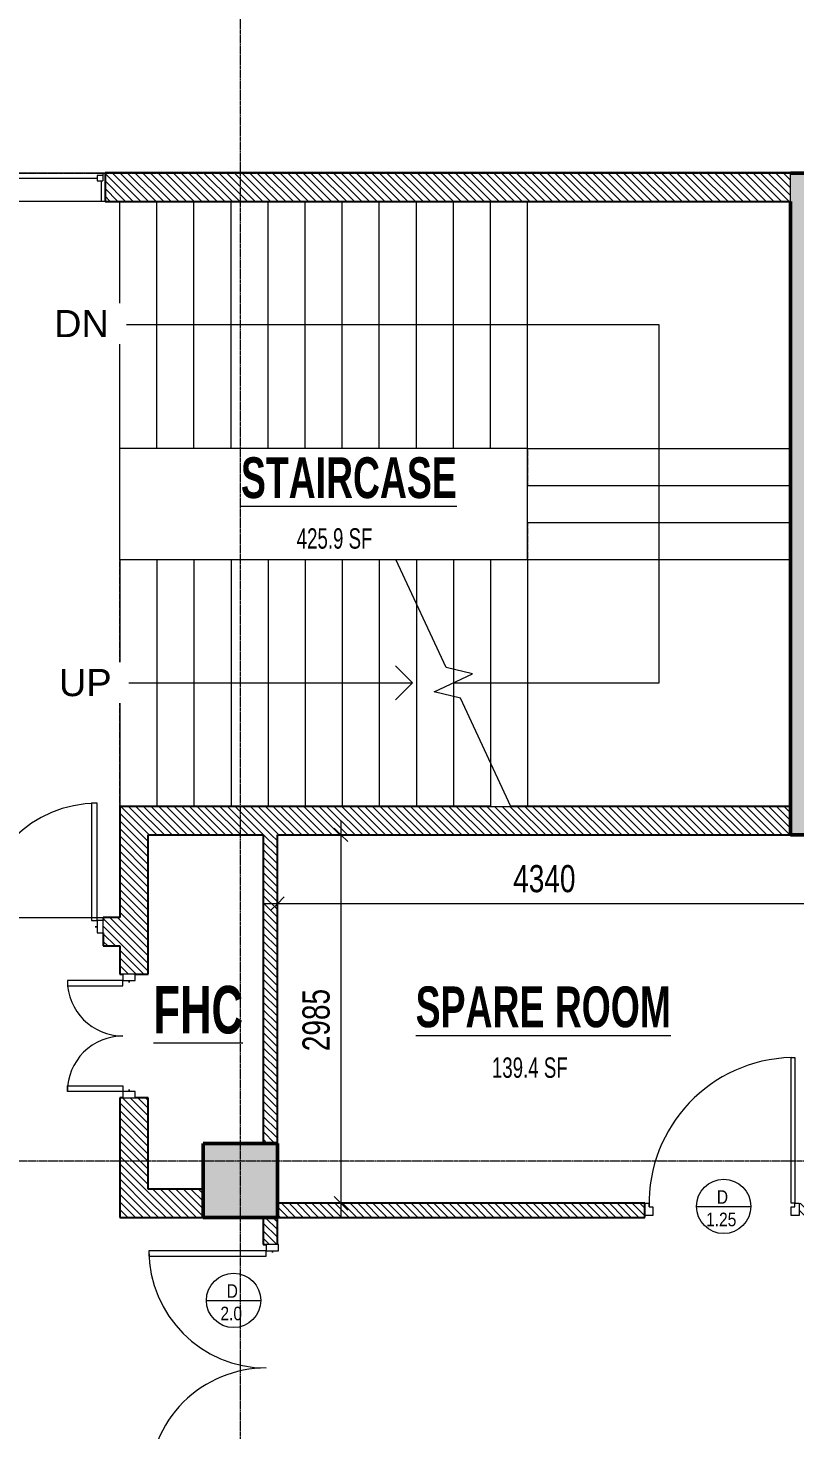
# Model space of a CAD drawing. Header units: millimetres. Extents: x -25222 to 91371, y -63339 to 20835.
# Drawn here: x 12017 to 18225, y -35570 to -24214 of the extents above; entities that cross this region are included whole.
import ezdxf

# ---------------------------------------------------------------- set-up
doc = ezdxf.new("R2010")
doc.units = ezdxf.units.MM
doc.linetypes.add('Grid Line', pattern=[22.225, 12.7, -3.175, 3.175, -3.175])
doc.linetypes.add('Overhead', pattern=[3.96875, 2.38125, -1.5875])
for name, color, linetype, lineweight in [('A-ANNO-DIMS', 211, 'Continuous', 9), ('A-ANNO-DIMS-110', 211, 'Continuous', 9), ('A-AREA-IDEN', 2, 'Continuous', 9), ('A-DOOR', 31, 'Continuous', 5), ('A-DOOR-FRAM', 31, 'Continuous', 5), ('A-DOOR-IDEN', 31, 'Continuous', 9), ('A-GLAZ', 151, 'Continuous', 5), ('A-WALL', 113, 'Continuous', 5), ('A-WALL-PATT', 111, 'Continuous', 25), ('G-ANNO-TEXT', 231, 'Continuous', 9), ('S-COLS', 52, 'Continuous', 5), ('S-GRID', 1, 'Continuous', 9), ('S-STRS', 31, 'Continuous', 5), ('S-STRS-ANNO', 31, 'Continuous', 5), ('S-STRS-IDEN', 31, 'Continuous', 5), ('S-STRS-MBND', 31, 'Overhead', 5)]:
    doc.layers.add(name, color=color, linetype=linetype, lineweight=lineweight)
doc.styles.add('Arial_1', font='arial.ttf', dxfattribs={"height": 220})
doc.styles.add('Swis721 Cn BT_10', font='swissc.ttf', dxfattribs={"width": 0.9, "height": 220})
doc.styles.add('Swis721 Cn BT_3', font='swissc.ttf', dxfattribs={"width": 0.8, "height": 165})
doc.styles.add('Swis721 Cn BT_7', font='swissc.ttf', dxfattribs={"height": 110})
doc.styles.add('Swis721 Cn BT_B', font='swisscb.ttf', dxfattribs={"width": 0.8, "height": 330})
doc.styles.add('Swis721 Cn BT_B_4', font='swisscb.ttf', dxfattribs={"width": 0.8, "height": 385})
doc.dimstyles.new('Diagonal_-2_mm_Swiss', dxfattribs={"dimscale": 304.8, "dimtxt": 222.071065, "dimasz": 0.360892, "dimexe": 0.360892, "dimexo": 0.0625, "dimgap": 0.072178, "dimtad": 1, "dimdec": 0, "dimzin": 0, "dimdsep": 46, "dimtxsty": 'Swis721 Cn BT_10', "dimblk1": 'OBLIQUE', "dimblk2": 'OBLIQUE', "dimsah": 1, "dimcen": 0.09, "dimdle": 0.360892, "dimazin": 0, "dimtfac": 1, "dimtdec": 4, "dimtix": 1, "dimtmove": 0, "dimatfit": 3, "dimfxl": 0.541339, "dimfxlon": 1, "dimtvp": 1, "dimtolj": 1, "dimtzin": 0, "dimarcsym": 2})
pattern_1 = [(315, (14219.89, -54691.457), (30.869454, 30.869454), [])]

# ---------------------------------------------------------------- blocks, each defined once
blk = doc.blocks.new('M_Concrete-Rectangular-Column - 600 x 600-11938155-4_ FOURTH FLOOR - GA PLAN')
at = {"layer": 'S-COLS'}
blk.add_hatch(color=55, dxfattribs=at).paths.add_polyline_path([(300, -300), (300, 300), (-300, 300), (-300, -300)], flags=0)
at = {"layer": 'S-COLS', "color": 250, "lineweight": 50}
for p, q in [((300, 300), (-300, 300)), ((-300, 300), (-300, -300)), ((300, -300), (300, 300)), ((-300, -300), (300, -300))]:
    blk.add_line(p, q, dxfattribs=at)
blk = doc.blocks.new('M_Door-Passage-Double-Flush - D 2_0-12387209-4_ FOURTH FLOOR - GA PLAN')
at = {"layer": 'A-DOOR'}
for p, q in [((-950, 38.85), (-950, 988.85)), ((-950, 988.85), (-905, 988.85)), ((-905, 988.85), (-905, 38.85)), ((950, 988.85), (905, 988.85)), ((905, 988.85), (905, 38.85)), ((950, 38.85), (950, 988.85)), ((-905, 38.85), (-950, 38.85)), ((905, 38.85), (950, 38.85))]:
    blk.add_line(p, q, dxfattribs=at)
for centre, start, end in [((-950, 38.85), 0, 90), ((950, 38.85), 90, 180)]:
    blk.add_arc(centre, 950, start, end, dxfattribs=at)
at = {"layer": 'A-DOOR-FRAM'}
for p, q in [((-950, 38.85), (-1000, 38.85)), ((-1000, 38.85), (-1000, -61.15)), ((-950, -10.9125), (-950, 38.85)), ((950, 38.85), (950, -10.9125)), ((1000, 38.85), (950, 38.85)), ((1000, -61.15), (1000, 38.85)), ((-1000, -61.15), (-950, -61.15)), ((-934.125, -10.9125), (-950, -10.9125)), ((-950, -61.15), (-950, -11.9375)), ((-950, -11.9375), (-934.125, -11.9375)), ((-934.125, -11.9375), (-934.125, -10.9125)), ((950, -10.9125), (934.125, -10.9125)), ((934.125, -10.9125), (934.125, -11.9375)), ((934.125, -11.9375), (950, -11.9375)), ((950, -11.9375), (950, -61.15)), ((950, -61.15), (1000, -61.15))]:
    blk.add_line(p, q, dxfattribs=at)
blk = doc.blocks.new('M_Door-Passage-Double-Flush - SHD 1_0-11714165-4_ FOURTH FLOOR - GA PLAN')
at = {"layer": 'A-DOOR'}
for p, q in [((-450, 96.35), (-450, 546.35)), ((-450, 546.35), (-405, 546.35)), ((-405, 546.35), (-405, 96.35)), ((450, 546.35), (405, 546.35)), ((405, 546.35), (405, 96.35)), ((450, 96.35), (450, 546.35)), ((-405, 96.35), (-450, 96.35)), ((405, 96.35), (450, 96.35))]:
    blk.add_line(p, q, dxfattribs=at)
for centre, start, end in [((-450, 96.35), 0, 90), ((450, 96.35), 90, 180)]:
    blk.add_arc(centre, 450, start, end, dxfattribs=at)
at = {"layer": 'A-DOOR-FRAM'}
for p, q in [((-450, 96.35), (-500, 96.35)), ((-500, 96.35), (-500, -3.65)), ((-450, 46.5875), (-450, 96.35)), ((-434.125, 46.5875), (-450, 46.5875)), ((-450, -3.65), (-450, 45.5625)), ((-450, 45.5625), (-434.125, 45.5625)), ((-434.125, 45.5625), (-434.125, 46.5875)), ((450, 46.5875), (434.125, 46.5875)), ((434.125, 46.5875), (434.125, 45.5625)), ((434.125, 45.5625), (450, 45.5625)), ((450, 96.35), (450, 46.5875)), ((500, 96.35), (450, 96.35)), ((450, 45.5625), (450, -3.65)), ((500, -3.65), (500, 96.35)), ((-500, -3.65), (-450, -3.65)), ((450, -3.65), (500, -3.65))]:
    blk.add_line(p, q, dxfattribs=at)
blk = doc.blocks.new('M_Door-Passage-Double-Flush - FWD1 2_0-12334527-4_ FOURTH FLOOR - GA PLAN')
at = {"layer": 'A-DOOR'}
for p, q in [((-950, 96.35), (-950, 1046.35)), ((-950, 1046.35), (-905, 1046.35)), ((-905, 1046.35), (-905, 96.35)), ((950, 1046.35), (905, 1046.35)), ((905, 1046.35), (905, 96.35)), ((950, 96.35), (950, 1046.35)), ((-905, 96.35), (-950, 96.35)), ((905, 96.35), (950, 96.35))]:
    blk.add_line(p, q, dxfattribs=at)
for centre, start, end in [((-950, 96.35), 0, 90), ((950, 96.35), 90, 180)]:
    blk.add_arc(centre, 950, start, end, dxfattribs=at)
at = {"layer": 'A-DOOR-FRAM'}
for p, q in [((-950, 96.35), (-1000, 96.35)), ((-1000, 96.35), (-1000, -3.65)), ((-950, 46.5875), (-950, 96.35)), ((-934.125, 46.5875), (-950, 46.5875)), ((-950, -3.65), (-950, 45.5625)), ((-950, 45.5625), (-934.125, 45.5625)), ((-934.125, 45.5625), (-934.125, 46.5875)), ((950, 46.5875), (934.125, 46.5875)), ((934.125, 46.5875), (934.125, 45.5625)), ((934.125, 45.5625), (950, 45.5625)), ((950, 96.35), (950, 46.5875)), ((1000, 96.35), (950, 96.35)), ((950, 45.5625), (950, -3.65)), ((1000, -3.65), (1000, 96.35)), ((-1000, -3.65), (-950, -3.65)), ((950, -3.65), (1000, -3.65))]:
    blk.add_line(p, q, dxfattribs=at)
blk = doc.blocks.new('M_Fixed - 1850_1800-14849695-4_ FOURTH FLOOR - GA PLAN')
at = {"layer": 'A-GLAZ', "lineweight": 9}
for p, q in [((-925, 128), (-906, 128)), ((-906, 128), (-906, 65)), ((906, 128), (906, 65)), ((924, 128), (906, 128)), ((-906, 109), (-862, 109)), ((-906, 65), (-862, 65)), ((-893, 65), (-893, -102)), ((-862, 109), (-862, 65)), ((-862, 87), (862, 87)), ((862, 109), (862, 65)), ((906, 109), (862, 109)), ((862, 65), (906, 65)), ((893, 65), (893, -102)), ((-925, -102), (-893, -102)), ((925, -102), (893, -102))]:
    blk.add_line(p, q, dxfattribs=at)
blk = doc.blocks.new('DC_SglFl-W-Int - D _1_25-8647027-4_ FOURTH FLOOR - GA PLAN')
at = {"layer": 'A-DOOR'}
for p, q in [((560, 57.5), (560, 1237.5)), ((560, 1237.5), (590, 1237.5)), ((590, 1237.5), (590, 57.5)), ((590, 57.5), (560, 57.5))]:
    blk.add_line(p, q, dxfattribs=at)
blk.add_arc((590, 57.5), 1180.4, 91.45636, 181.45636, dxfattribs=at)
at = {"layer": 'A-DOOR-FRAM'}
for p, q in [((-625, -42.5), (-625, 57.5)), ((-625, 57.5), (-590, 57.5)), ((-590, 27.5), (-590, 57.5)), ((-590, 27.5), (-560, 27.5)), ((-560, 27.5), (-560, -42.5)), ((560, 27.5), (590, 27.5)), ((560, -42.5), (560, 27.5)), ((590, 57.5), (625, 57.5)), ((590, 27.5), (590, 57.5)), ((625, 57.5), (625, -42.5)), ((-560, -42.5), (-625, -42.5)), ((625, -42.5), (560, -42.5))]:
    blk.add_line(p, q, dxfattribs=at)
blk = doc.blocks.new('DIMBLOCK219-4_ FOURTH FLOOR - GA PLAN')
at = {"layer": 'A-ANNO-DIMS-110', "transparency": 16777216}
for p, q in [((14550, -30639), (14550, -33844)), ((14715, -30749), (14440, -30749)), ((14550, -30749), (14715, -30749)), ((14715, -33734), (14440, -33734)), ((14550, -33734), (14715, -33734))]:
    blk.add_line(p, q, dxfattribs=at)
at = {"layer": 'A-ANNO-DIMS-110', "lineweight": 18, "transparency": 16777216}
for p, q in [((14550, -30749), (14495, -30694)), ((14550, -30749), (14605, -30804)), ((14550, -33734), (14495, -33679)), ((14550, -33734), (14605, -33789))]:
    blk.add_line(p, q, dxfattribs=at)
at = {"layer": 'A-ANNO-DIMS-110', "color": 0, "transparency": 16777216, "insert": (14238, -32502), "char_height": 220, "width": 626.03, "attachment_point": 1, "rotation": 90, "line_spacing_factor": 0.961347, "style": 'Swis721 Cn BT_10'}
blk.add_mtext('2985', dxfattribs=at)
blk = doc.blocks.new('_Oblique')
at = {"color": 0, "linetype": 'ByBlock', "lineweight": -2}
blk.add_line((-0.5, -0.5), (0.5, 0.5), dxfattribs=at)
blk = doc.blocks.new('DIMBLOCK220-4_ FOURTH FLOOR - GA PLAN')
at = {"layer": 'A-ANNO-DIMS-110', "transparency": 16777216}
for p, q in [((14035, -31472), (14035, -31197)), ((18375, -31472), (18375, -31197)), ((18485, -31307), (13925, -31307)), ((14035, -31307), (14035, -31472)), ((18375, -31307), (18375, -31472))]:
    blk.add_line(p, q, dxfattribs=at)
at = {"layer": 'A-ANNO-DIMS-110', "lineweight": 18, "transparency": 16777216}
for p, q in [((14035, -31307), (13980, -31362)), ((14035, -31307), (14090, -31252)), ((18375, -31307), (18320, -31362)), ((18375, -31307), (18430, -31252))]:
    blk.add_line(p, q, dxfattribs=at)
at = {"layer": 'A-ANNO-DIMS-110', "color": 0, "transparency": 16777216, "insert": (15944, -30994), "char_height": 220, "width": 626.03, "attachment_point": 1, "line_spacing_factor": 0.961347, "style": 'Swis721 Cn BT_10'}
blk.add_mtext('4340', dxfattribs=at)
blk = doc.blocks.new('M_Door Tag type 3 - M_Door Tag type 3-9039904-4_ FOURTH FLOOR - GA PLAN')
at = {"layer": 'A-DOOR-IDEN'}
blk.add_line((-1.88, 0.29), (2.12, 0.29), dxfattribs=at)
blk.add_circle((0.12, 0.29), 2, dxfattribs=at)

msp = doc.modelspace()

# ---------------------------------------------------------------- hatches: boundary and pattern name
at = {"layer": 'A-WALL-PATT', "lineweight": 5}
h = msp.add_hatch(dxfattribs=at)
h.set_pattern_fill('FP_1', color=9, style=0, pattern_type=2)
h.set_pattern_definition(pattern_1)
h.paths.add_polyline_path([(22561.9, -25388.7), (24972.1, -25388.7), (24972.1, -25385.7), (20942.6, -25385.7), (20942.6, -25388.7), (22295.1, -25388.7)], flags=0)
h.paths.add_polyline_path([(18889.2, -25388.7), (19092.6, -25388.7), (19092.6, -25385.7), (12640.1, -25385.7), (12640.1, -25388.7), (18490.1, -25388.7)], flags=0)
h.paths.add_polyline_path([(10589.2, -25388.7), (10790.1, -25388.7), (10790.1, -25385.7), (6113.1, -25385.7), (6113.1, -25388.7), (10560.1, -25388.7)], flags=0)
h = msp.add_hatch(dxfattribs=at)
h.set_pattern_fill('FP_1', color=9, style=0, pattern_type=2)
h.set_pattern_definition(pattern_1)
h.paths.add_polyline_path([(10790.1, -25618.7), (10790.1, -25388.7), (10560.1, -25388.7), (10560.1, -25618.7)], flags=0)
h.paths.add_polyline_path([(12640.1, -25618.7), (18190.1, -25618.7), (18190.1, -25388.7), (12640.1, -25388.7)], flags=0)
msp.add_hatch(color=55, dxfattribs=at).paths.add_polyline_path([(18190.1, -30748.8), (18490.1, -30748.8), (18490.1, -25388.7), (18190.1, -25388.7), (18190.1, -29143.4)], flags=0)
h = msp.add_hatch(dxfattribs=at)
h.set_pattern_fill('FP_1', color=9, style=0, pattern_type=2)
h.set_pattern_definition(pattern_1)
h.paths.add_polyline_path([(14035.1, -30748.7), (18187.6, -30748.7), (18187.6, -30518.7), (12760.1, -30518.7), (12760.1, -30748.7), (13920.1, -30748.7)], flags=0)
h = msp.add_hatch(dxfattribs=at)
h.set_pattern_fill('FP_1', color=9, style=0, pattern_type=2)
h.set_pattern_definition(pattern_1)
h.paths.add_polyline_path([(12990.1, -33848.7), (12990.1, -32878.7), (12760.1, -32878.7), (12760.1, -33848.7)], flags=0)
h.paths.add_polyline_path([(12785.1, -31878.7), (12990.1, -31878.7), (12990.1, -30748.7), (12760.1, -30748.7), (12760.1, -31878.7)], flags=0)
h = msp.add_hatch(dxfattribs=at)
h.set_pattern_fill('FP_1', color=9, style=0, pattern_type=2)
h.set_pattern_definition(pattern_1)
h.paths.add_polyline_path([(13920.1, -33248.7), (14035.1, -33248.7), (14035.1, -30748.7), (13920.1, -30748.7), (13920.1, -31773.8)], flags=0)
h = msp.add_hatch(dxfattribs=at)
h.set_pattern_fill('FP_1', color=9, style=0, pattern_type=2)
h.set_pattern_definition(pattern_1)
h.paths.add_polyline_path([(12760.1, -31648.7), (12760.1, -31418.7), (12626, -31418.7), (12626, -31648.7), (12681.1, -31648.7)], flags=0)
h.paths.add_polyline_path([(10490.1, -31648.7), (10626, -31648.7), (10626, -31418.7), (10490.1, -31418.7), (10490.1, -31448.8)], flags=0)
h = msp.add_hatch(dxfattribs=at)
h.set_pattern_fill('FP_1', color=9, style=0, pattern_type=2)
h.set_pattern_definition(pattern_1)
h.paths.add_polyline_path([(13435.1, -33848.7), (13435.1, -33618.7), (12990.1, -33618.7), (12990.1, -33848.7)], flags=0)
h = msp.add_hatch(dxfattribs=at)
h.set_pattern_fill('FP_1', color=9, style=0, pattern_type=2)
h.set_pattern_definition(pattern_1)
h.paths.add_polyline_path([(26234.7, -33848.7), (29435.1, -33848.7), (29435.1, -33733.7), (25155.6, -33733.7), (25155.6, -33848.7)], flags=0)
h.paths.add_polyline_path([(19647.6, -33848.7), (21620.1, -33848.7), (21620.1, -33733.7), (18260.1, -33733.7), (18260.1, -33848.7), (18889.2, -33848.7)], flags=0)
h.paths.add_polyline_path([(22220.1, -33848.7), (23355.6, -33848.7), (23355.6, -33733.7), (22220.1, -33733.7), (22220.1, -33752.5)], flags=0)
h.paths.add_polyline_path([(17010.1, -33848.7), (17010.1, -33733.7), (14035.1, -33733.7), (14035.1, -33848.7), (15216.4, -33848.7)], flags=0)
h = msp.add_hatch(dxfattribs=at)
h.set_pattern_fill('FP_1', color=9, style=0, pattern_type=2)
h.set_pattern_definition(pattern_1)
h.paths.add_polyline_path([(13920.1, -46253.7), (14035.1, -46253.7), (14035.1, -41688.7), (13920.1, -41688.7), (13920.1, -46241.2)], flags=0)
h.paths.add_polyline_path([(14033.4, -41088.7), (14035.1, -41088.7), (14035.1, -36067.8), (13920.1, -36067.8), (13920.1, -41088.7)], flags=0)
h.paths.add_polyline_path([(13994.9, -34067.8), (14035.1, -34067.8), (14035.1, -33848.7), (13920.1, -33848.7), (13920.1, -34067.8), (13945.1, -34067.8)], flags=0)

# ---------------------------------------------------------------- linework, layer by layer
at = {"layer": 'A-WALL'}
for p, q in [((10790.1, -25385.7), (12640.1, -25385.7)), ((18190.1, -25618.7), (18190.1, -25388.7)), ((12640.1, -25618.7), (10790.1, -25618.7))]:
    msp.add_line(p, q, dxfattribs=at)
at = {"layer": 'A-WALL', "lineweight": 25}
for p, q in [((19092.6, -25385.7), (12640.1, -25385.7)), ((12640.1, -25385.7), (12640.1, -25388.7)), ((12640.1, -25388.7), (12640.1, -25618.7)), ((18190.1, -25388.7), (18490.1, -25388.7)), ((12640.1, -25618.7), (18190.1, -25618.7)), ((15760.1, -30518.7), (12760.1, -30518.7)), ((12760.1, -30518.7), (12760.1, -31418.7)), ((18187.6, -30518.7), (15926.4, -30518.7)), ((18187.6, -30748.7), (18187.6, -30518.7)), ((12990.1, -30748.7), (13920.1, -30748.7)), ((12990.1, -31878.7), (12990.1, -30748.7)), ((13920.1, -30748.7), (13920.1, -33248.7)), ((14035.1, -30748.7), (18187.6, -30748.7)), ((14035.1, -33248.7), (14035.1, -30748.7)), ((12760.1, -31418.7), (12626, -31418.7)), ((12626, -31418.7), (12626, -31443.7)), ((12626, -31543.7), (12626, -31648.7)), ((12626, -31648.7), (12760.1, -31648.7)), ((12760.1, -31648.7), (12760.1, -31878.7)), ((12760.1, -31878.7), (12785.1, -31878.7)), ((12885.1, -31878.7), (12990.1, -31878.7)), ((12760.1, -32878.7), (12760.1, -33848.7)), ((12785.1, -32878.7), (12760.1, -32878.7)), ((12990.1, -32878.7), (12885.1, -32878.7)), ((12990.1, -33618.7), (12990.1, -32878.7)), ((13435.1, -33618.7), (12990.1, -33618.7)), ((17010.1, -33733.7), (14035.1, -33733.7)), ((17010.1, -33848.7), (17010.1, -33733.7)), ((12760.1, -33848.7), (13435.1, -33848.7)), ((13920.1, -33848.7), (13920.1, -34067.8)), ((14035.1, -34067.8), (14035.1, -33848.7)), ((14035.1, -33848.7), (17010.1, -33848.7)), ((13920.1, -34067.8), (13945.1, -34067.8))]:
    msp.add_line(p, q, dxfattribs=at)
at = {"layer": 'A-WALL', "lineweight": 50}
for p, q in [((18490.1, -25388.7), (18190.1, -25388.7)), ((18190.1, -25618.7), (18190.1, -30748.8)), ((18190.1, -30748.8), (18490.1, -30748.8))]:
    msp.add_line(p, q, dxfattribs=at)
at = {"layer": 'S-GRID', "linetype": 'Grid Line'}
for p, q in [((13735.1, 20089.7), (13735.1, -62440.6)), ((-24562.2, -25388.7), (90711.2, -25388.7)), ((-24562.2, -33388.7), (90711.2, -33388.7))]:
    msp.add_line(p, q, dxfattribs=at)
at = {"layer": 'S-STRS'}
for p, q in [((12760.1, -27618.7), (12760.1, -25618.7)), ((13060.1, -27618.7), (13060.1, -25618.7)), ((13360.1, -27618.7), (13360.1, -25618.7)), ((13660.1, -27618.7), (13660.1, -25618.7)), ((13960.1, -27618.7), (13960.1, -25618.7)), ((14260.1, -27618.7), (14260.1, -25618.7)), ((14560.1, -27618.7), (14560.1, -25618.7)), ((14860.1, -27618.7), (14860.1, -25618.7)), ((15160.1, -27618.7), (15160.1, -25618.7)), ((15460.1, -27618.7), (15460.1, -25618.7)), ((15760.1, -27618.7), (15760.1, -25618.7)), ((16060.1, -27618.7), (16060.1, -25618.7)), ((12760.1, -28518.7), (12760.1, -27618.7)), ((13060.1, -27618.7), (12760.1, -27618.7)), ((13360.1, -27618.7), (13060.1, -27618.7)), ((13660.1, -27618.7), (13360.1, -27618.7)), ((13960.1, -27618.7), (13660.1, -27618.7)), ((14260.1, -27618.7), (13960.1, -27618.7)), ((14560.1, -27618.7), (14260.1, -27618.7)), ((14860.1, -27618.7), (14560.1, -27618.7)), ((15160.1, -27618.7), (14860.1, -27618.7)), ((15460.1, -27618.7), (15160.1, -27618.7)), ((15760.1, -27618.7), (15460.1, -27618.7)), ((16060.1, -27618.7), (15760.1, -27618.7)), ((16060.1, -27618.7), (18190.1, -27618.7)), ((16060.1, -27918.7), (16060.1, -27618.7)), ((16060.1, -28218.7), (16060.1, -27918.7)), ((16060.1, -27918.7), (18190.1, -27918.7)), ((16060.1, -28518.7), (16060.1, -28218.7)), ((16060.1, -28218.7), (18190.1, -28218.7)), ((12760.1, -28518.7), (12760.1, -30518.7)), ((12760.1, -28518.7), (13060.1, -28518.7)), ((13060.1, -28518.7), (13360.1, -28518.7)), ((13060.1, -28518.7), (13060.1, -30518.7)), ((13360.1, -28518.7), (13660.1, -28518.7)), ((13360.1, -28518.7), (13360.1, -30518.7)), ((13660.1, -28518.7), (13960.1, -28518.7)), ((13660.1, -28518.7), (13660.1, -30518.7)), ((13960.1, -28518.7), (14260.1, -28518.7)), ((13960.1, -28518.7), (13960.1, -30518.7)), ((14260.1, -28518.7), (14560.1, -28518.7)), ((14260.1, -28518.7), (14260.1, -30518.7)), ((14560.1, -28518.7), (14860.1, -28518.7)), ((14560.1, -28518.7), (14560.1, -30518.7)), ((14860.1, -28518.7), (14993.8, -28518.7)), ((14860.1, -28518.7), (14860.1, -30518.7)), ((14993.8, -28518.7), (15160.1, -28518.7)), ((15160.1, -28518.7), (15460.1, -28518.7)), ((15160.1, -28518.7), (15160.1, -28875.4)), ((15460.1, -28518.7), (15760.1, -28518.7)), ((15460.1, -28518.7), (15460.1, -29408.3)), ((15760.1, -28518.7), (16060.1, -28518.7)), ((15760.1, -28518.7), (15760.1, -30162.1)), ((16060.1, -28518.7), (18190.1, -28518.7)), ((16060.1, -28518.7), (16060.1, -30518.7)), ((15160.1, -28875.4), (15160.1, -30518.7)), ((15460.1, -29408.3), (15460.1, -29518.7)), ((15460.1, -29518.7), (15460.1, -29629.2)), ((15460.1, -29629.2), (15460.1, -30518.7)), ((15760.1, -30162.1), (15760.1, -30518.7)), ((15760.1, -30518.7), (15926.4, -30518.7)), ((18187.6, -30518.7), (18190.1, -30518.7)), ((10721, -31418.7), (12531, -31418.7)), ((12576, -31418.7), (12626, -31418.7))]:
    msp.add_line(p, q, dxfattribs=at)
at = {"layer": 'S-STRS', "linetype": 'Overhead'}
for p, q in [((12760.1, -27618.7), (12760.1, -25618.7)), ((13060.1, -27618.7), (13060.1, -25618.7)), ((13360.1, -27618.7), (13360.1, -25618.7)), ((13660.1, -27618.7), (13660.1, -25618.7)), ((13960.1, -27618.7), (13960.1, -25618.7)), ((14260.1, -27618.7), (14260.1, -25618.7)), ((14560.1, -27618.7), (14560.1, -25618.7)), ((14860.1, -27618.7), (14860.1, -25618.7)), ((15160.1, -27618.7), (15160.1, -25618.7)), ((15460.1, -27618.7), (15460.1, -25618.7)), ((15760.1, -27618.7), (15760.1, -25618.7)), ((16060.1, -27618.7), (16060.1, -25618.7)), ((16060.1, -27618.7), (18190.1, -27618.7)), ((16060.1, -27918.7), (18190.1, -27918.7)), ((16060.1, -28218.7), (18190.1, -28218.7)), ((12760.1, -28518.7), (12760.1, -30518.7)), ((13060.1, -28518.7), (13060.1, -30518.7)), ((13360.1, -28518.7), (13360.1, -30518.7)), ((13660.1, -28518.7), (13660.1, -30518.7)), ((13960.1, -28518.7), (13960.1, -30518.7)), ((14260.1, -28518.7), (14260.1, -30518.7)), ((14560.1, -28518.7), (14560.1, -30518.7)), ((14860.1, -28518.7), (14860.1, -30518.7)), ((15160.1, -28518.7), (15160.1, -28875.4)), ((15460.1, -28518.7), (15460.1, -29408.3)), ((15760.1, -28518.7), (15760.1, -30162.1)), ((16060.1, -28518.7), (18190.1, -28518.7)), ((16060.1, -28518.7), (16060.1, -30518.7)), ((15160.1, -28875.4), (15160.1, -30518.7)), ((15460.1, -29408.3), (15460.1, -29518.7)), ((15460.1, -29518.7), (15460.1, -29629.2)), ((15460.1, -29629.2), (15460.1, -30518.7)), ((15760.1, -30162.1), (15760.1, -30518.7))]:
    msp.add_line(p, q, dxfattribs=at)
at = {"layer": 'S-STRS-ANNO'}
for p, q in [((12760.1, -26618.7), (12560.1, -26618.7)), ((13060.1, -26618.7), (12760.1, -26618.7)), ((13360.1, -26618.7), (13060.1, -26618.7)), ((13660.1, -26618.7), (13360.1, -26618.7)), ((13960.1, -26618.7), (13660.1, -26618.7)), ((14260.1, -26618.7), (13960.1, -26618.7)), ((14560.1, -26618.7), (14260.1, -26618.7)), ((14860.1, -26618.7), (14560.1, -26618.7)), ((15160.1, -26618.7), (14860.1, -26618.7)), ((15460.1, -26618.7), (15160.1, -26618.7)), ((15760.1, -26618.7), (15460.1, -26618.7)), ((16060.1, -26618.7), (15760.1, -26618.7)), ((17125.1, -26618.7), (16060.1, -26618.7)), ((17125.1, -27618.7), (17125.1, -26618.7)), ((17125.1, -27918.7), (17125.1, -27618.7)), ((17125.1, -28218.7), (17125.1, -27918.7)), ((17125.1, -28518.7), (17125.1, -28218.7)), ((17125.1, -29518.7), (17125.1, -28518.7)), ((15130.1, -29518.7), (14992.6, -29381.2)), ((12760.1, -29518.7), (13060.1, -29518.7)), ((13060.1, -29518.7), (13360.1, -29518.7)), ((13360.1, -29518.7), (13660.1, -29518.7)), ((13660.1, -29518.7), (13960.1, -29518.7)), ((13960.1, -29518.7), (14260.1, -29518.7)), ((14260.1, -29518.7), (14560.1, -29518.7)), ((14560.1, -29518.7), (14860.1, -29518.7)), ((14860.1, -29518.7), (15130.1, -29518.7)), ((15130.1, -29518.7), (14992.6, -29656.2)), ((15460.1, -29518.7), (15760.1, -29518.7)), ((15760.1, -29518.7), (16060.1, -29518.7)), ((16060.1, -29518.7), (17125.1, -29518.7))]:
    msp.add_line(p, q, dxfattribs=at)
at = {"layer": 'S-STRS-MBND'}
for p, q in [((12760.1, -25618.7), (10490.1, -25618.7)), ((12760.1, -27618.7), (12760.1, -25618.7)), ((16060.1, -25618.7), (12760.1, -25618.7)), ((12760.1, -27618.7), (12760.1, -25618.7)), ((13060.1, -27618.7), (13060.1, -25618.7)), ((13060.1, -27618.7), (13060.1, -25618.7)), ((13360.1, -27618.7), (13360.1, -25618.7)), ((13360.1, -27618.7), (13360.1, -25618.7)), ((13660.1, -27618.7), (13660.1, -25618.7)), ((13660.1, -27618.7), (13660.1, -25618.7)), ((13960.1, -27618.7), (13960.1, -25618.7)), ((13960.1, -27618.7), (13960.1, -25618.7)), ((14260.1, -27618.7), (14260.1, -25618.7)), ((14260.1, -27618.7), (14260.1, -25618.7)), ((14560.1, -27618.7), (14560.1, -25618.7)), ((14560.1, -27618.7), (14560.1, -25618.7)), ((14860.1, -27618.7), (14860.1, -25618.7)), ((14860.1, -27618.7), (14860.1, -25618.7)), ((15160.1, -27618.7), (15160.1, -25618.7)), ((15160.1, -27618.7), (15160.1, -25618.7)), ((15460.1, -27618.7), (15460.1, -25618.7)), ((15460.1, -27618.7), (15460.1, -25618.7)), ((15760.1, -27618.7), (15760.1, -25618.7)), ((15760.1, -27618.7), (15760.1, -25618.7)), ((18190.1, -25618.7), (16060.1, -25618.7)), ((16060.1, -27618.7), (16060.1, -25618.7)), ((16060.1, -27618.7), (16060.1, -25618.7)), ((18190.1, -27918.7), (18190.1, -25618.7)), ((12760.1, -31418.7), (12760.1, -27618.7)), ((16060.1, -27618.7), (12760.1, -27618.7)), ((16060.1, -27618.7), (16060.1, -27918.7)), ((16060.1, -27918.7), (18190.1, -27918.7)), ((16060.1, -28218.7), (16060.1, -27918.7)), ((16060.1, -27918.7), (18190.1, -27918.7)), ((18190.1, -28218.7), (18190.1, -27918.7)), ((16060.1, -28218.7), (16060.1, -28518.7)), ((16060.1, -28218.7), (18190.1, -28218.7)), ((16060.1, -28218.7), (18190.1, -28218.7)), ((18190.1, -30518.7), (18190.1, -28218.7)), ((14993.8, -28518.7), (16060.1, -28518.7)), ((15160.1, -28518.7), (15160.1, -28875.4)), ((15160.1, -28518.7), (15160.1, -28875.4)), ((15460.1, -28518.7), (15460.1, -29408.3)), ((15460.1, -28518.7), (15460.1, -29408.3)), ((15760.1, -28518.7), (15760.1, -30162.1)), ((15760.1, -28518.7), (15760.1, -30162.1)), ((16060.1, -28518.7), (16060.1, -30518.7)), ((16060.1, -28518.7), (16060.1, -30518.7)), ((15460.1, -29518.7), (15460.1, -29629.2)), ((15460.1, -29518.7), (15460.1, -29629.2)), ((15926.4, -30518.7), (16060.1, -30518.7)), ((16060.1, -30518.7), (18190.1, -30518.7)), ((10490.1, -31418.7), (12760.1, -31418.7))]:
    msp.add_line(p, q, dxfattribs=at)
at = {"layer": 'S-STRS-MBND', "linetype": 'Continuous'}
for p, q in [((15402, -29394.1), (14993.8, -28518.7)), ((15615.8, -29446.1), (15402, -29394.1)), ((15304.3, -29591.4), (15615.8, -29446.1)), ((15518.2, -29643.4), (15304.3, -29591.4)), ((15926.4, -30518.7), (15518.2, -29643.4))]:
    msp.add_line(p, q, dxfattribs=at)

# ---------------------------------------------------------------- block references
at = {"layer": 'A-DOOR'}
for name, p in [('M_Door-Passage-Double-Flush - FWD1 2_0-12334527-4_ FOURTH FLOOR - GA PLAN', (11626, -31540.1)), ('DC_SglFl-W-Int - D _1_25-8647027-4_ FOURTH FLOOR - GA PLAN', (17635.1, -33791.2))]:
    msp.add_blockref(name, p, dxfattribs=at)
at = {"layer": 'A-DOOR', "rotation": 89.99999999999991}
for name, p in [('M_Door-Passage-Double-Flush - SHD 1_0-11714165-4_ FOURTH FLOOR - GA PLAN', (12881.4, -32378.7)), ('M_Door-Passage-Double-Flush - D 2_0-12387209-4_ FOURTH FLOOR - GA PLAN', (13984, -35067.8))]:
    msp.add_blockref(name, p, dxfattribs=at)
at = {"layer": 'A-DOOR-IDEN', "xscale": 110, "yscale": 110, "zscale": 110}
for p in [(17635.1, -33791.2), (13667.3, -34552.9)]:
    msp.add_blockref('M_Door Tag type 3 - M_Door Tag type 3-9039904-4_ FOURTH FLOOR - GA PLAN', p, dxfattribs=at)
at = {"layer": 'A-GLAZ'}
msp.add_blockref('M_Fixed - 1850_1800-14849695-4_ FOURTH FLOOR - GA PLAN', (11715.1, -25516.7), dxfattribs=at)
at = {"layer": 'S-COLS'}
msp.add_blockref('M_Concrete-Rectangular-Column - 600 x 600-11938155-4_ FOURTH FLOOR - GA PLAN', (13735.1, -33548.7), dxfattribs=at)

# ---------------------------------------------------------------- texts
at = {"layer": 'A-AREA-IDEN', "attachment_point": 1}
for s, insert, char_height, width, style in [('\\LSTAIRCASE', (13740.3, -27691.3), 330, 1940.084, 'Swis721 Cn BT_B'), ('425.9 SF', (14191.3, -28266), 165, 698.43, 'Swis721 Cn BT_3'), ('\\LSPARE ROOM', (15154.9, -31977.7), 330, 2342.21, 'Swis721 Cn BT_B'), ('139.4 SF', (15771.9, -32552.4), 165, 698.43, 'Swis721 Cn BT_3')]:
    msp.add_mtext(s, dxfattribs=dict(at, insert=insert, char_height=char_height, width=width, style=style))
at = {"layer": 'A-DOOR-IDEN', "char_height": 110, "attachment_point": 1, "style": 'Swis721 Cn BT_7'}
for s, insert, width in [('D', (17592.7, -33628), 105.823), ('1.25', (17505.4, -33809.9), 308.65), ('D', (13624.8, -34389.6), 105.823), ('2.0', (13573.9, -34571.5), 220.464)]:
    msp.add_mtext(s, dxfattribs=dict(at, insert=insert, width=width))
at = {"layer": 'G-ANNO-TEXT', "color": 7, "insert": (13031.9, -31973), "char_height": 385, "width": 797.198, "attachment_point": 1, "style": 'Swis721 Cn BT_B_4'}
msp.add_mtext('\\LFHC', dxfattribs=at)

# ---------------------------------------------------------------- dimensions: what is measured, and where the dimension line sits
at = {"layer": 'A-ANNO-DIMS'}
dim = msp.add_linear_dim(base=(14550.1, -33733.7), p1=(14715.1, -30748.7), p2=(14715.1, -33733.7), angle=90, dimstyle='Diagonal_-2_mm_Swiss', override={"dimpost": '<>', "dimfxl": 2984.999967}, dxfattribs=at)
dim.commit()
dim.dimension.update_dxf_attribs({"geometry": 'DIMBLOCK219-4_ FOURTH FLOOR - GA PLAN', "text_midpoint": (14415, -32241.2)})
dim = msp.add_linear_dim(base=(14035.1, -31306.8), p1=(18375.1, -31471.8), p2=(14035.1, -31471.8), dimstyle='Diagonal_-2_mm_Swiss', override={"dimpost": '<>', "dimfxl": 4339.949718}, dxfattribs=at)
dim.commit()
dim.dimension.update_dxf_attribs({"geometry": 'DIMBLOCK220-4_ FOURTH FLOOR - GA PLAN', "text_midpoint": (16205.1, -31172)})

# ---------------------------------------------------------------- next in the draw order: texts
at = {"layer": 'S-STRS-IDEN', "char_height": 220, "attachment_point": 1, "line_spacing_factor": 0.941778, "style": 'Arial_1', "bg_fill": 3, "box_fill_scale": 1.25, "bg_fill_color": 256, "bg_fill_true_color": 13158600, "bg_fill_transparency": 0}
for s, insert, width in [('DN', (12227.4, -26497.6), 530.409), ('UP', (12266.7, -29405.8), 509.69)]:
    msp.add_mtext(s, dxfattribs=dict(at, insert=insert, width=width))

doc.saveas('drawing.dxf')
